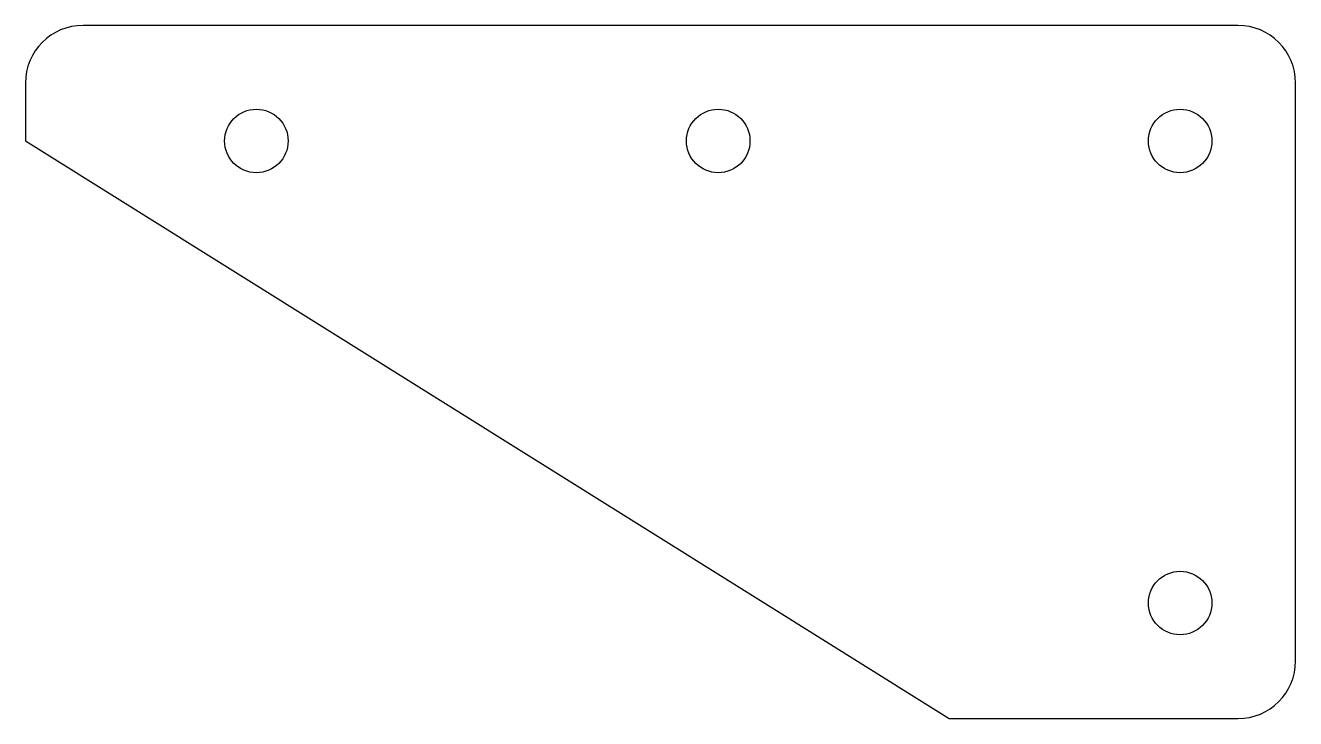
# Model space of a CAD drawing. Header units: millimetres. Extents: x -110 to 0, y -55 to 5.
import ezdxf

# ---------------------------------------------------------------- set-up
doc = ezdxf.new("R2010")
doc.units = ezdxf.units.MM

msp = doc.modelspace()

# ---------------------------------------------------------------- linework, layer by layer
at = {"color": 7, "linetype": 'Continuous'}
for p, q in [((-5, 5), (-105, 5)), ((-110, 0), (-110, -5)), ((0, -50), (0, 0)), ((-110, -5), (-30, -55)), ((-30, -55), (-5, -55))]:
    msp.add_line(p, q, dxfattribs=at)
for centre in [(-90, -5), (-50, -5), (-10, -5), (-10, -45)]:
    msp.add_circle(centre, 2.75, dxfattribs=at)
for centre, start, end in [((-105, 0), 90, 180), ((-5, 0), 0, 90), ((-5, -50), 270, 0)]:
    msp.add_arc(centre, 5, start, end, dxfattribs=at)

doc.saveas('drawing.dxf')
